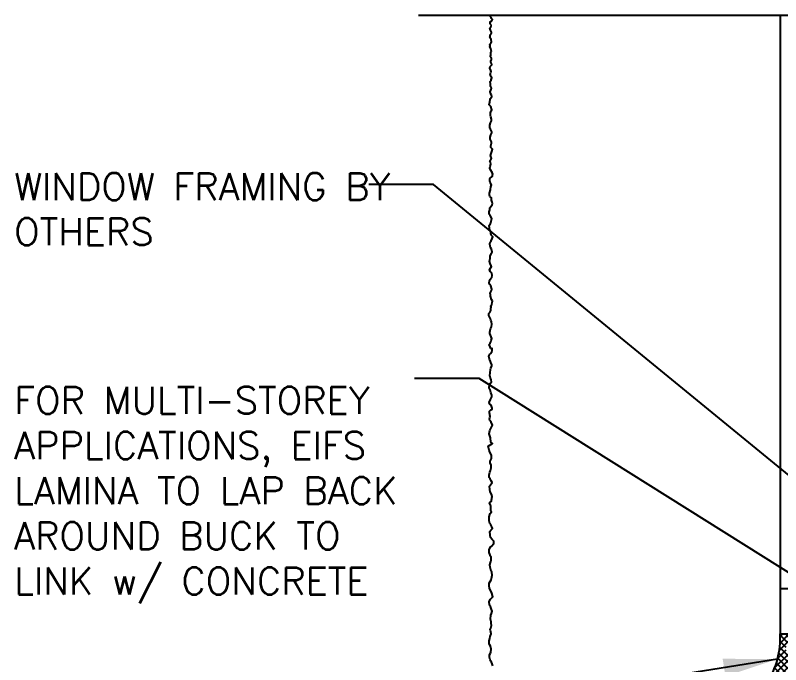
# Model space of a CAD drawing. Header units: inches. Extents: x 2793.9 to 2824.6, y 334.8 to 385.5.
# Drawn here: x 2793.93 to 2804.52, y 375.56 to 384.54 of the extents above; entities that cross this region are included whole.
import ezdxf

# ---------------------------------------------------------------- set-up
doc = ezdxf.new("R2010")
doc.units = ezdxf.units.IN
doc.header["$LTSCALE"] = 0.5
doc.header["$MEASUREMENT"] = 0
for name, color, linetype in [('HATCH', 12, 'CONTINUOUS'), ('LINE18', 9, 'CONTINUOUS'), ('LINE9', 9, 'CONTINUOUS'), ('TEXT', 4, 'CONTINUOUS')]:
    doc.layers.add(name, color=color, linetype=linetype)
doc.styles.add('DIM', font='romans.shx', dxfattribs={"width": 0.7})
doc.styles.get("Standard").update_dxf_attribs({"font": 'romans.shx'})
doc.dimstyles.new('ext_12', dxfattribs={"dimscale": 12, "dimtxt": 0.09375, "dimasz": 0.09375, "dimexe": 0.09375, "dimexo": 0.0625, "dimgap": 0.0625, "dimtad": 1, "dimdec": 1, "dimzin": 3, "dimdsep": 46, "dimlunit": 4, "dimtxsty": 'DIM', "dimcen": 0.09, "dimdle": 0.09375, "dimclrt": 4, "dimadec": 0, "dimazin": 0, "dimtfac": 1, "dimtdec": 1, "dimtmove": 2, "dimatfit": 3, "dimfxl": 1, "dimfrac": 2, "dimtolj": 1, "dimtzin": 0, "dimarcsym": 0})

msp = doc.modelspace()

# ---------------------------------------------------------------- hatches: boundary and pattern name
at = {"layer": 'HATCH'}
h = msp.add_hatch(dxfattribs=at)
h.set_pattern_fill('ANSI37', color=256, scale=0.5)
h.set_pattern_definition([(45, (85.12762333892897, -147.0838724820486), (-0.04419417382415922, 0.04419417382415922), []), (135, (85.12762333892897, -147.0838724820486), (-0.04419417382415922, -0.04419417382415922), [])])
edge = h.paths.add_edge_path()
edge.add_ellipse((2804.831366506643, 375.813981567679), major_axis=(0.2280940251927188, 0.06169655003302232), ratio=0.6811287563632663, start_angle=70.67539716155972, end_angle=280.6034856221446, ccw=False)
edge.add_line((2804.867191639753, 375.981006341248), (2804.515626248241, 375.981006341248))
edge.add_arc((2803.405880383376, 375.9171861864066), 1.111579460384658, -32.753816658798996, 3.291386322241692, ccw=False)
edge.add_line((2804.340722016535, 375.3157878012562), (2804.668698167197, 375.4797758765872))
edge.add_arc((2804.654083533675, 375.5074071219743), 0.03125817068615812, 117.8751214006042, 297.87512140134095, ccw=False)
edge.add_line((2804.639468900152, 375.5350383673615), (2804.914644061206, 375.6726259478886))
h.paths.add_polyline_path([(2804.612132536623, 375.7297247772898), (2804.612242990609, 375.7295326608443), (2804.608366911827, 375.7376490604323)])

# ---------------------------------------------------------------- linework, layer by layer
msp.add_line((2804.515626248241, 384.5435604655387), (2804.515626248241, 376.6058581955961), dxfattribs=at)
msp.add_lwpolyline([(2800.541474921665, 375.5416922083335), (2800.533440071188, 375.5698163295565), (2800.520383099587, 375.5909087372524), (2800.514355829805, 375.6039664625662), (2800.504312493095, 375.6250588702621), (2800.496276737079, 375.6602137940504), (2800.496276737079, 375.6913504656859), (2800.508329465563, 375.7174650053515), (2800.511343100454, 375.7315275214439), (2800.516365221579, 375.7696949956447), (2800.50933461422, 375.8118807219983), (2800.495272493962, 375.8359865910685), (2800.491254615954, 375.8510529869777), (2800.490252183916, 375.8846784060358), (2800.501300669283, 375.9208381206028), (2800.503309155517, 375.944943989673), (2800.510339762876, 375.9610142653992), (2800.514357640884, 375.9680450679645), (2800.517371275775, 375.9851201344693), (2800.514357640884, 376.006213453127), (2800.514357640884, 376.0172615968834), (2800.507327033525, 376.0242923994487), (2800.504313398634, 376.0423722567322), (2800.511344911533, 376.0624607846112), (2800.519379762009, 376.0785310603374), (2800.520384005126, 376.099624378995), (2800.518375518892, 376.1287523800349), (2800.516366127119, 376.1478361171353), (2800.510339762876, 376.1870083821148), (2800.511344911533, 376.2402422522248), (2800.520384005126, 376.2633442414781), (2800.530428247376, 376.2974943744877), (2800.516366127119, 376.3356618486885), (2800.507327033525, 376.3617772993159), (2800.496278548158, 376.3788523658208), (2800.492265197847, 376.4309192939658), (2800.508335804338, 376.4650694269753), (2800.539472774206, 376.4972108893895), (2800.527420045722, 376.5444178367511), (2800.495278832737, 376.6157315641447), (2800.490256711612, 376.6468691467418), (2800.489252468495, 376.6830279503471), (2800.517375803472, 376.732244479266), (2800.52139277594, 376.7473108751752), (2800.533446409963, 376.7965264931324), (2800.528424288838, 376.8367035488905), (2800.517375803472, 376.8497612742042), (2800.514362168581, 376.866836340709), (2800.505322169448, 376.9039999350929), (2800.497287318972, 376.9371452773239), (2800.509340047456, 376.9723002011121), (2800.515366411698, 376.9853570154642), (2800.518380046588, 377.0044416635263), (2800.519384289706, 377.050644731071), (2800.507331561222, 377.0596842042319), (2800.497287318972, 377.0868035346763), (2800.492265197847, 377.1099046129677), (2800.49126095473, 377.1520903393214), (2800.515366411698, 377.1902587244839), (2800.523402167713, 377.1982934068661), (2800.553507728283, 377.2332570286929), (2800.552503485166, 377.2653975801453), (2800.53141075755, 377.2884995693985), (2800.510318029932, 377.3186323612171), (2800.502283179456, 377.347760362257), (2800.499269544565, 377.3999894415883), (2800.51433590794, 377.4200779694673), (2800.53442439244, 377.4401664973464), (2800.526388636425, 377.4662810370121), (2800.51433590794, 377.4903878170439), (2800.501278936339, 377.5124850155186), (2800.490230450972, 377.5466351485283), (2800.490230450972, 377.5817891613548), (2800.490230450972, 377.6018776892338), (2800.500273787683, 377.6330143608693), (2800.50429166569, 377.6480807567785), (2800.522370758416, 377.6731914166273), (2800.51132227305, 377.6882578125366), (2800.512327421706, 377.7565580785559), (2800.506300151925, 377.7625840903426), (2800.495251666558, 377.7977390141309), (2800.522370758416, 377.8178275420099), (2800.5213665153, 377.8328939379192), (2800.530402892275, 377.8838494927642), (2800.524376528033, 377.9159909551782), (2800.504288949072, 377.9471276268138), (2800.501275314182, 377.9812786707851), (2800.495248949939, 378.0274817383298), (2800.524376528033, 378.0656492125306), (2800.529398649158, 378.0766982672487), (2800.517345920674, 378.0987954657234), (2800.503283800416, 378.1289273465802), (2800.491231071931, 378.1480110836806), (2800.48821834258, 378.1791486662777), (2800.500271071064, 378.2193248110741), (2800.507301678424, 378.2424268003273), (2800.519354406908, 378.2805942745281), (2800.518350163791, 378.3157491983163), (2800.504288949072, 378.349899331326), (2800.504288949072, 378.3730013205792), (2800.522368041798, 378.4091601241845), (2800.521363798682, 378.4503410597595), (2800.518350163791, 378.4633987850732), (2800.497257436174, 378.4995575886784), (2800.492235315049, 378.5272790648205), (2800.478173194791, 378.5795090551136), (2800.5354250134, 378.6156678587189), (2800.513328042666, 378.6357563865979), (2800.510314407775, 378.6970258500519), (2800.491230166392, 378.7512645109406), (2800.498261679291, 378.7954589078897), (2800.512322894009, 378.823582118151), (2800.522367136259, 378.8416619754345), (2800.537433499634, 378.8697851856957), (2800.516340772017, 378.9139795826449), (2800.500270165525, 378.9350729013025), (2800.494243801283, 378.9551614291815), (2800.497257436174, 378.9782625074731), (2800.502278651759, 378.9933289033823), (2800.4952480444, 379.0415406415226), (2800.496252287517, 379.0656465105928), (2800.5153365289, 379.0837263678762), (2800.529397743619, 379.0927658410371), (2800.533415621626, 379.1078322369464), (2800.518349258251, 379.1470045019258), (2800.498261679291, 379.1630756886137), (2800.490225923275, 379.183163305531), (2800.507300772884, 379.2243451520677), (2800.513328042666, 379.2333846252286), (2800.526385014267, 379.264521296864), (2800.52538077115, 379.2876232861173), (2800.513328042666, 379.321773419127), (2800.503283800416, 379.3589370135109), (2800.493239558166, 379.3699851572673), (2800.492230787352, 379.3926380423918), (2800.495243516703, 379.4277929661802), (2800.508301393844, 379.4518988352503), (2800.521358365445, 379.472992153908), (2800.519349879211, 379.5001114843523), (2800.502274124063, 379.5352654971789), (2800.497252002938, 379.5583674864321), (2800.503279272719, 379.5965349606329), (2800.510309880078, 379.6397254777651), (2800.51332260943, 379.6588092148655), (2800.528388972805, 379.6909506772796), (2800.525376243453, 379.7080257437844), (2800.514327758086, 379.7381576246413), (2800.507296245188, 379.7522201407336), (2800.495243516703, 379.7853654829646), (2800.486203517571, 379.8255425387226), (2800.501269880946, 379.8516570783884), (2800.50629200207, 379.8606965515493), (2800.528388972805, 379.8868120021767), (2800.530398364578, 379.9058957392771), (2800.530398364578, 379.9320102789428), (2800.510309880078, 379.9340189495383), (2800.503243051146, 379.9568485612368), (2800.489181836428, 379.9859765622767), (2800.503243051146, 380.0070698809344), (2800.514291536513, 380.0251488272562), (2800.519313657638, 380.0412200139441), (2800.52534002188, 380.070348014984), (2800.499226078678, 380.1386482810033), (2800.497216686904, 380.1587368088823), (2800.507260929154, 380.2029312058315), (2800.521323049412, 380.2320592068714), (2800.526345170537, 380.2712314718508), (2800.522327292529, 380.299354682112), (2800.51529577963, 380.3244653419608), (2800.509269415388, 380.3405365286487), (2800.493198808896, 380.3716732002842), (2800.486168201537, 380.3907569373846), (2800.486168201537, 380.4148628064547), (2800.498220930021, 380.4319378729596), (2800.513287293396, 380.458053323587), (2800.511278807162, 380.491198665818), (2800.516300928287, 380.5012429297575), (2800.513287293396, 380.5223353374535), (2800.52534002188, 380.540415194737), (2800.531366386122, 380.5695431957769), (2800.536388507247, 380.5856134715031), (2800.523331535646, 380.6107241313518), (2800.510274564044, 380.6569271988966), (2800.508202690057, 380.6737253330381), (2800.504184812049, 380.6968264113297), (2800.524273296549, 380.735998676309), (2800.526281782783, 380.7530737428139), (2800.514229054299, 380.7982729305417), (2800.499162690924, 380.817356667642), (2800.491127840448, 380.8344317341468), (2800.496149961573, 380.866573196561), (2800.503180568932, 380.8856569336614), (2800.511215419408, 380.8987146589751), (2800.527286025901, 380.9167936052968), (2800.532308147026, 380.9409003853287), (2800.528291174557, 380.9740457275597), (2800.519251175424, 380.9840899914992), (2800.510211176292, 380.9931294646601), (2800.495277927198, 381.0166350099558), (2800.498290656549, 381.0317014058652), (2800.522397019057, 381.0668563296534), (2800.516370654815, 381.0779044734098), (2800.504317020791, 381.1070324744497), (2800.493268535424, 381.1421873982381), (2800.505322169448, 381.1773423220263), (2800.505322169448, 381.1984347297223), (2800.504317020791, 381.2155097962271), (2800.522397019057, 381.2486560494199), (2800.529427626416, 381.2637215343674), (2800.528423383299, 381.2868235236207), (2800.520387627284, 381.3089207220952), (2800.510344290573, 381.3300131297912), (2800.504317020791, 381.3490977778533), (2800.50130429144, 381.3812383293057), (2800.503312777674, 381.4033355277803), (2800.517374897932, 381.4224201758424), (2800.533445504424, 381.4545607272947), (2800.540476111783, 381.477662716548), (2800.518379141049, 381.5007647058012), (2800.515366411698, 381.5228619042758), (2800.510344290573, 381.559020707881), (2800.499295805206, 381.5690649718205), (2800.491282687673, 381.6348810452257), (2800.5093617804, 381.6620003756701), (2800.514383901525, 381.6700359690141), (2800.518401779533, 381.6951466288629), (2800.525432386892, 381.7333141030635), (2800.502331173041, 381.772486368043), (2800.488269052783, 381.792574895922), (2800.492286930791, 381.8227076877406), (2800.49931753815, 381.8508308980018), (2800.500321781267, 381.8809636898204), (2800.533468142908, 381.9201359547998), (2800.536480872259, 381.9382149011216), (2800.531458751134, 381.9583034290006), (2800.523423900658, 381.9834140888494), (2800.520410265767, 382.0185690126376), (2800.49931753815, 382.0376527497381), (2800.493291173908, 382.0587451574339), (2800.496304808798, 382.0808423559085), (2800.508357537283, 382.1290540940488), (2800.5093617804, 382.1340762260186), (2800.515388144642, 382.1682263590283), (2800.524428143774, 382.1993639416254), (2800.505343902392, 382.2294958224822), (2800.498313295033, 382.2515930209569), (2800.500321781267, 382.282730603554), (2800.537485115376, 382.3168807365637), (2800.537485115376, 382.3339558030685), (2800.539419347385, 382.3455614553984), (2800.531383591369, 382.3696682354303), (2800.507278134401, 382.4028135776613), (2800.500246621502, 382.4299329081057), (2800.502256013276, 382.4530339863971), (2800.512300255526, 382.4841715689943), (2800.510002902246, 382.5123822315808), (2800.501460949744, 382.5277419571644), (2800.505611036494, 382.5342261826969), (2800.512354587886, 382.5435644513024), (2800.518580170781, 382.5523834717267), (2800.52013588735, 382.5669087563734), (2800.515207942315, 382.5801368315291), (2800.510797965777, 382.5886962278628), (2800.507426642851, 382.6029627993807), (2800.51313244617, 382.6167092117557), (2800.526480095897, 382.6597284680844), (2800.534655304969, 382.6924301719571), (2800.510872220003, 382.7132401815195), (2800.513101657833, 382.7370235701402), (2800.522020314696, 382.7749277764035), (2800.522763762486, 382.7920219731045), (2800.50195356314, 382.8276970560357), (2800.504926448761, 382.856682947047), (2800.513101657833, 382.8878979613905), (2800.526480095897, 382.9176271971666), (2800.527223543687, 382.9324913595736), (2800.515332001203, 382.9585038715267), (2800.509386229962, 382.9666797529757), (2800.50121011535, 382.983030604912), (2800.497494687478, 383.0060706487682), (2800.499724125309, 383.0246506240367), (2800.508659987419, 383.0569669911013), (2800.521294977692, 383.0829795030542), (2800.521294977692, 383.1052762021458), (2800.514605758661, 383.1379779060185), (2800.51014597746, 383.1587879155808), (2800.509403435209, 383.1736529889497), (2800.509403435209, 383.1937196537474), (2800.516835196491, 383.2197321657003), (2800.527240748934, 383.2368263624013), (2800.515332001203, 383.2802063595716), (2800.492292364027, 383.3025030586631), (2800.498980677519, 383.3470964568462), (2800.505669896551, 383.3775690373868), (2800.509386229962, 383.3916898550293), (2800.528709533728, 383.4214190908053), (2800.520534324655, 383.4377699427417), (2800.508642782172, 383.4608099865978), (2800.50418390651, 383.4853358090215), (2800.510872220003, 383.5083758528777), (2800.518304886824, 383.5202675471882), (2800.522021220235, 383.5306725519692), (2800.516075448993, 383.5477667486703), (2800.510129677752, 383.5581717534515), (2800.506413344341, 383.5648609453713), (2800.509392568737, 383.5956541844378), (2800.503446797495, 383.6261258540167), (2800.516081787769, 383.6447067402469), (2800.516081787769, 383.6521392769313), (2800.525000444632, 383.6796384784134), (2800.51979812118, 383.6900434831946), (2800.510879464317, 383.7026785222696), (2800.505676235326, 383.7160559951475), (2800.508649120947, 383.7368660047098), (2800.509392568737, 383.7398393837683), (2800.513852349938, 383.7561902357046), (2800.516081787769, 383.7658518957212), (2800.514594892189, 383.7784869347962), (2800.501217359664, 383.8141620177274), (2800.505676235326, 383.8349720272897), (2800.527973330252, 383.860241194478), (2800.521284111221, 383.8743629230822), (2800.510879464317, 383.8951729326445), (2800.510879464317, 383.9167262869715), (2800.522771006801, 383.9308480155757), (2800.522771006801, 383.9375362965338), (2800.522771006801, 383.9501713356088), (2800.51979812118, 383.9576038722932), (2800.510136016527, 383.9694955666037), (2800.507906578696, 383.9791572266203), (2800.513108902148, 383.9940213890274), (2800.515338339979, 384.002940615241), (2800.510884897553, 384.0294341149828), (2800.519803554415, 384.0361233069026), (2800.522776440037, 384.0442991883516), (2800.514600325425, 384.077744236989), (2800.504939126311, 384.0926083993961), (2800.499735897321, 384.1022700594127), (2800.50196624069, 384.118620911349), (2800.49899335507, 384.140174265676), (2800.510141449763, 384.152809304751), (2800.518316658835, 384.1632143095321), (2800.524262430077, 384.1765926933717), (2800.516087221004, 384.2107810867737), (2800.510141449763, 384.2204427467902), (2800.499735897321, 384.2345635644328), (2800.50196624069, 384.2509144163691), (2800.50196624069, 384.2724686816579), (2800.519060106626, 384.2903053121616), (2800.524262430077, 384.2984811936108), (2800.522032992246, 384.3096295431565), (2800.519060106626, 384.3207778927023), (2800.511627439804, 384.3296962079543), (2800.507168564142, 384.3363853998741), (2800.50047934511, 384.3638846013562), (2800.511627439804, 384.3787487637633), (2800.517573211046, 384.3965863052289), (2800.515343773215, 384.4144238466945), (2800.504195678521, 384.4248288514757), (2800.504939126311, 384.4545580872516), (2800.525749325657, 384.4686789048942), (2800.53466798252, 384.4850297568305), (2800.523518982287, 384.500638174964), (2800.516087221004, 384.5140156478419), (2800.504939126311, 384.5259073421523), (2800.514034370384, 384.5435604655747)], dxfattribs=at)
msp.add_arc((2803.405880383376, 375.9171861864065), 1.111579460384705, 327.2461833411994, 3.291386322247246, dxfattribs=at)
at = {"layer": 'LINE18'}
msp.add_lwpolyline([(2805.515626248241, 376.6060063412525), (2804.515626248241, 376.6060063412525), (2804.515626248241, 375.9810063412506), (2805.580626248242, 375.9810063412507)], dxfattribs=at)
at = {"layer": 'LINE9'}
msp.add_line((2799.514034370384, 384.5435604655387), (2806.45234713451, 384.5435604657885), dxfattribs=at)

# ---------------------------------------------------------------- texts
at = {"layer": 'TEXT', "char_height": 0.375, "width": 5.752787569047086, "attachment_point": 4}
for s, insert in [('WINDOW FRAMING BY OTHERS', (2793.916878434004, 381.8608746039247)), ('FOR MULTI-STOREY APPLICATIONS, EIFS LAMINA TO LAP BACK AROUND BUCK TO LINK w/ CONCRETE', (2793.916878434004, 377.9020709080762))]:
    msp.add_mtext(s, dxfattribs=dict(at, insert=insert))

# ---------------------------------------------------------------- leaders
at = {"layer": 'TEXT'}
for points in [[(2805.486876248242, 377.4808581955961), (2799.719765851803, 382.2018055740122), (2798.823203695986, 382.2018055740122)], [(2807.066472955734, 375.300526790152), (2800.351492000129, 379.518335533775), (2799.454929844311, 379.518335533775)], [(2804.4809215155, 375.6345283349452), (2800.366153996399, 374.9775674592529), (2799.469591840581, 374.9775674592529)]]:
    msp.add_leader(points, dimstyle='ext_12', override={"dimasz": 0.0625, "dimgap": 0.0625, "dimtad": 0}, dxfattribs=at)

doc.saveas('drawing.dxf')
